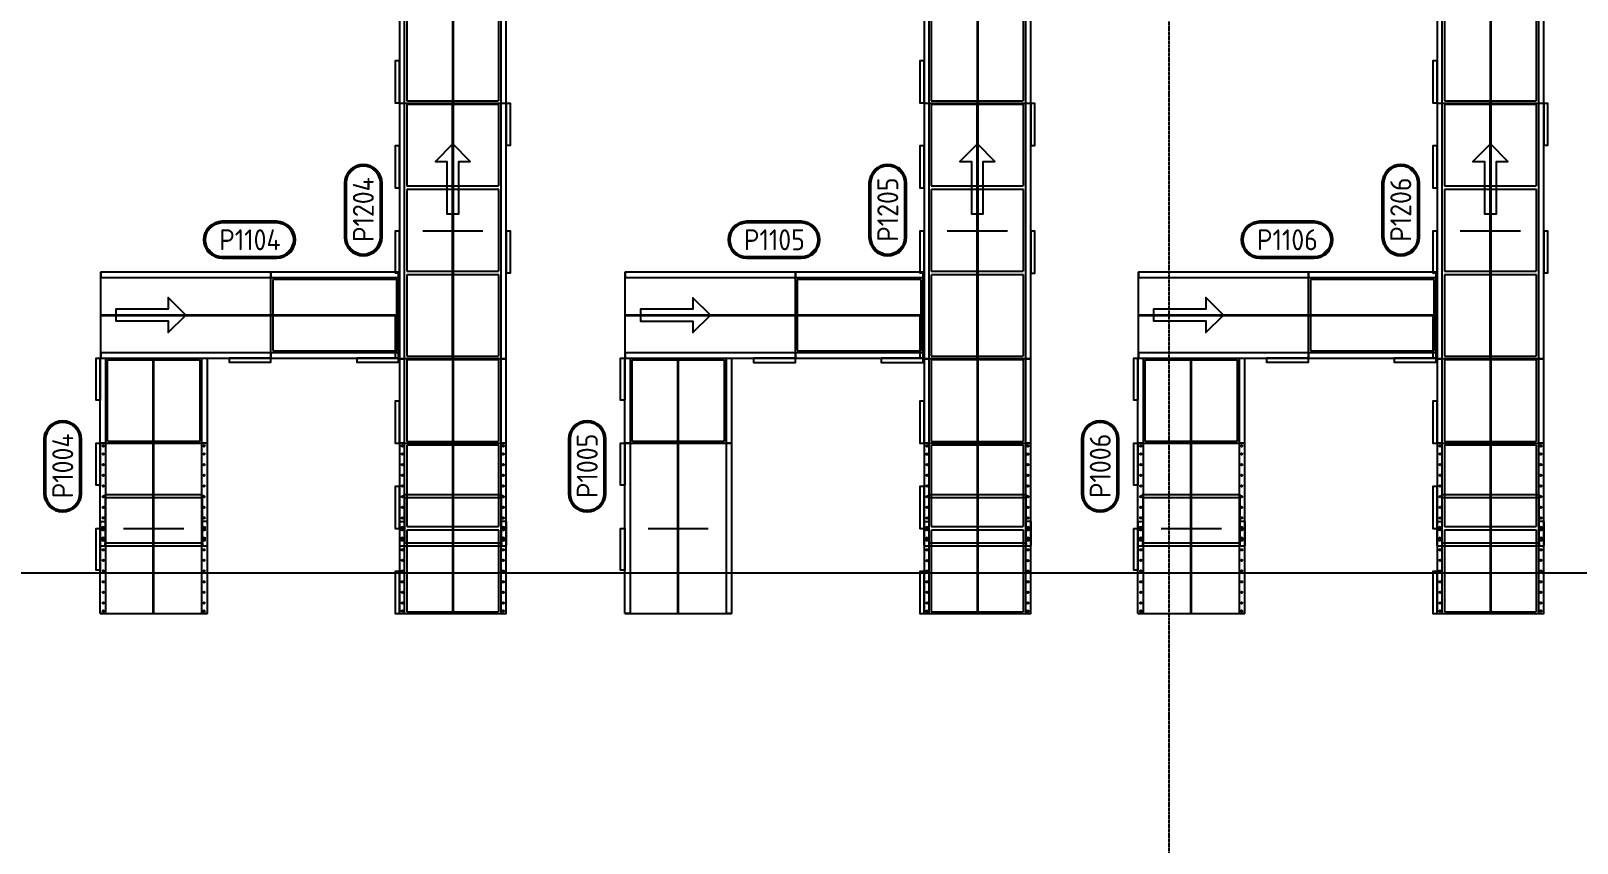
# Model space of a CAD drawing. Header units: millimetres. Extents: x -677815 to 476396, y -125373 to 39000.
# Drawn here: x 156925 to 168001, y -43889 to -38074 of the extents above; entities that cross this region are included whole.
import ezdxf
from ezdxf.enums import TextEntityAlignment as Align

# ---------------------------------------------------------------- set-up
doc = ezdxf.new("R2010")
doc.units = ezdxf.units.MM
for name, pattern in [('Xref building Toll$0$Grid Line', [22.225, 12.7, -3.175, 3.175, -3.175]), ('Xref Conv RP GTP Product In$0$AM_ISO02W050', [7.5, 6, -1.5]), ('Xref Conv RP GTP Product In$0$AM_ISO08W050', [18, 12, -1.5, 3, -1.5]), ('Xref Conv RP GTP Product In$0$AM_ISO08W050x2', [9, 6, -0.75, 1.5, -0.75]), ('Xref Conv RP GTP Product Out$0$AM_ISO02W050', [7.5, 6, -1.5]), ('Xref Conv RP GTP Product Out$0$AM_ISO08W050', [18, 12, -1.5, 3, -1.5]), ('Xref Conv RP GTP Product Out$0$AM_ISO08W050x2', [9, 6, -0.75, 1.5, -0.75])]:
    doc.linetypes.add(name, pattern=pattern)
for name, color, linetype, lineweight in [('AM_BOR', 4, 'Continuous', 25), ('Xref Conv RP GTP Product In$0$AM_BOR', 4, 'Continuous', 25), ('Xref Conv RP GTP Product In$0$Center', 7, 'Xref Conv RP GTP Product In$0$AM_ISO08W050', 50), ('Xref Conv RP GTP Product In$0$Cont 2.5', 7, 'Continuous', 50), ('Xref Conv RP GTP Product In$0$Conv- Product In', 3, 'Continuous', 25), ('Xref Conv RP GTP Product In$0$Conveyor Centreline', 2, 'Continuous', 35), ('Xref Conv RP GTP Product In$0$Hidden', 9, 'Xref Conv RP GTP Product In$0$AM_ISO02W050', 25), ('Xref Conv RP GTP Product In$0$TEXT', 40, 'Continuous', 35), ('Xref Conv RP GTP Product Out$0$AM_BOR', 4, 'Continuous', 25), ('Xref Conv RP GTP Product Out$0$Center', 7, 'Xref Conv RP GTP Product Out$0$AM_ISO08W050', 50), ('Xref Conv RP GTP Product Out$0$Conv - Empty Product', 6, 'Continuous', 25), ('Xref Conv RP GTP Product Out$0$Conv- Product Out', 6, 'Continuous', 25), ('Xref Conv RP GTP Product Out$0$Conveyor Centreline', 2, 'Continuous', 35), ('Xref Conv RP GTP Product Out$0$Hidden', 9, 'Xref Conv RP GTP Product Out$0$AM_ISO02W050', 25), ('Xref Mezz Stairs$0$Platform', 1, 'Continuous', 25)]:
    doc.layers.add(name, color=color, linetype=linetype, lineweight=lineweight)
for name, color, linetype in [('Xref building Toll$0$S-GRID', 8, 'Continuous'), ('Xref Conv RP GTP Product In$0$B', 4, 'Continuous'), ('Xref Conv RP GTP Product In$0$P Number', 7, 'Continuous'), ('Xref Conv RP GTP Product In$0$Tunnel', 24, 'Continuous'), ('Xref Conv RP GTP Product Out$0$Tunnel', 24, 'Continuous')]:
    doc.layers.add(name, color=color, linetype=linetype)
doc.styles.add('Xref Conv RP GTP Product In$0$STANDARD', font='ISOCP.SHX')

# ---------------------------------------------------------------- blocks, each defined once
blk = doc.blocks.new('*U90')
for p, q in [((0, 382.5), (0, -382.5)), ((762, 382.5), (762, -382.5))]:
    blk.add_line(p, q)
for points in [[(0, 382.5), (762, 382.5), (762, 345), (0, 345)], [(762, 382.5), (462, 382.5), (462, 412.5), (762, 412.5)], [(0, -345), (762, -345), (762, -382.5), (0, -382.5)]]:
    blk.add_lwpolyline(points, close=True)
at = {"layer": 'Xref Conv RP GTP Product Out$0$Conveyor Centreline'}
blk.add_lwpolyline([(0, 0), (762, 0)], dxfattribs=at)
at = {"layer": 'Xref Conv RP GTP Product Out$0$Hidden'}
blk.add_line((0, 215.5), (0, -215.5), dxfattribs=at)
blk = doc.blocks.new('*U88')
at = {"color": 0, "linetype": 'Continuous'}
blk.add_lwpolyline([(0, 0), (-125, 125), (-125, 42.5), (-500, 42.5), (-500, -42.5), (-125, -42.5), (-125, -125)], close=True, dxfattribs=at)
blk = doc.blocks.new('*U89')
for p, q in [((-1219.2, 382.5), (-1219.2, -382.5)), ((0, 382.5), (0, -382.5))]:
    blk.add_line(p, q)
for points in [[(-1219.2, 382.5), (-919.2, 382.5), (-919.2, 412.5), (-1219.2, 412.5)], [(0, 382.5), (-1219.2, 382.5), (-1219.2, 345), (0, 345)], [(-609.6, 382.5), (-309.6, 382.5), (-309.6, 412.5), (-609.6, 412.5)], [(0, -345), (-1219.2, -345), (-1219.2, -382.5), (0, -382.5)]]:
    blk.add_lwpolyline(points, close=True)
at = {"layer": 'Xref Conv RP GTP Product Out$0$Conveyor Centreline'}
blk.add_lwpolyline([(0, 0), (-1219.2, 0)], dxfattribs=at)
at = {"layer": 'Xref Conv RP GTP Product Out$0$Hidden'}
for points in [[(-622.7, 330), (-1206.1, 330), (-1206.1, -330), (-622.7, -330)], [(-13.1, 330), (-596.5, 330), (-596.5, -330), (-13.1, -330)]]:
    blk.add_lwpolyline(points, close=True, dxfattribs=at)
blk = doc.blocks.new('*U95')
for p, q in [((-3657.6, 382.5), (-3657.6, -382.5)), ((-3657.6, 382.5), (-3657.6, -382.5)), ((0, 382.5), (0, -382.5))]:
    blk.add_line(p, q)
for points in [[(-3657.6, 382.5), (-3357.6, 382.5), (-3357.6, 412.5), (-3657.6, 412.5)], [(0, 382.5), (-3657.6, 382.5), (-3657.6, 345), (0, 345)], [(-3200.4, 382.5), (-2900.4, 382.5), (-2900.4, 412.5), (-3200.4, 412.5)], [(-2743.2, 382.5), (-2443.2, 382.5), (-2443.2, 412.5), (-2743.2, 412.5)], [(-2286, 382.5), (-1986, 382.5), (-1986, 412.5), (-2286, 412.5)], [(-1828.8, 382.5), (-1528.8, 382.5), (-1528.8, 412.5), (-1828.8, 412.5)], [(-1371.6, 382.5), (-1071.6, 382.5), (-1071.6, 412.5), (-1371.6, 412.5)], [(-914.4, 382.5), (-614.4, 382.5), (-614.4, 412.5), (-914.4, 412.5)], [(-457.2, 382.5), (-157.2, 382.5), (-157.2, 412.5), (-457.2, 412.5)], [(0, -345), (-3657.6, -345), (-3657.6, -382.5), (0, -382.5)]]:
    blk.add_lwpolyline(points, close=True)
at = {"layer": 'Xref Conv RP GTP Product Out$0$Conveyor Centreline'}
blk.add_lwpolyline([(0, 0), (-3657.6, 0)], dxfattribs=at)
at = {"layer": 'Xref Conv RP GTP Product Out$0$Hidden'}
for points in [[(-3213.5, 330), (-3644.5, 330), (-3644.5, -330), (-3213.5, -330)], [(-2756.3, 330), (-3187.3, 330), (-3187.3, -330), (-2756.3, -330)], [(-2299.1, 330), (-2730.1, 330), (-2730.1, -330), (-2299.1, -330)], [(-1841.9, 330), (-2272.9, 330), (-2272.9, -330), (-1841.9, -330)], [(-1384.7, 330), (-1815.7, 330), (-1815.7, -330), (-1384.7, -330)], [(-927.5, 330), (-1358.5, 330), (-1358.5, -330), (-927.5, -330)], [(-470.3, 330), (-901.3, 330), (-901.3, -330), (-470.3, -330)], [(-13.1, 330), (-444.1, 330), (-444.1, -330), (-13.1, -330)]]:
    blk.add_lwpolyline(points, close=True, dxfattribs=at)
blk = doc.blocks.new('*U91')
for p, q in [((-914.4, 382.5), (-914.4, -382.5)), ((0, 382.5), (0, -382.5))]:
    blk.add_line(p, q)
for points in [[(-914.4, 382.5), (-614.4, 382.5), (-614.4, 412.5), (-914.4, 412.5)], [(0, 382.5), (-914.4, 382.5), (-914.4, 345), (0, 345)], [(-457.2, 382.5), (-157.2, 382.5), (-157.2, 412.5), (-457.2, 412.5)], [(0, -345), (-914.4, -345), (-914.4, -382.5), (0, -382.5)]]:
    blk.add_lwpolyline(points, close=True)
at = {"layer": 'Xref Conv RP GTP Product Out$0$Conveyor Centreline'}
blk.add_lwpolyline([(0, 0), (-914.4, 0)], dxfattribs=at)
at = {"layer": 'Xref Conv RP GTP Product Out$0$Hidden'}
for points in [[(-470.3, 330), (-901.3, 330), (-901.3, -330), (-470.3, -330)], [(-13.1, 330), (-444.1, 330), (-444.1, -330), (-13.1, -330)]]:
    blk.add_lwpolyline(points, close=True, dxfattribs=at)
blk = doc.blocks.new('*U92')
for p, q in [((-3657.6, 382.5), (-3657.6, -382.5)), ((-3657.6, 382.5), (-3657.6, -382.5)), ((0, 382.5), (0, -382.5))]:
    blk.add_line(p, q)
for points in [[(-3657.6, 382.5), (-3357.6, 382.5), (-3357.6, 412.5), (-3657.6, 412.5)], [(0, 382.5), (-3657.6, 382.5), (-3657.6, 345), (0, 345)], [(-3048, 382.5), (-2748, 382.5), (-2748, 412.5), (-3048, 412.5)], [(-2438.4, 382.5), (-2138.4, 382.5), (-2138.4, 412.5), (-2438.4, 412.5)], [(-1828.8, 382.5), (-1528.8, 382.5), (-1528.8, 412.5), (-1828.8, 412.5)], [(-1219.2, 382.5), (-919.2, 382.5), (-919.2, 412.5), (-1219.2, 412.5)], [(-609.6, 382.5), (-309.6, 382.5), (-309.6, 412.5), (-609.6, 412.5)], [(0, -345), (-3657.6, -345), (-3657.6, -382.5), (0, -382.5)]]:
    blk.add_lwpolyline(points, close=True)
at = {"layer": 'Xref Conv RP GTP Product Out$0$Conveyor Centreline'}
blk.add_lwpolyline([(0, 0), (-3657.6, 0)], dxfattribs=at)
at = {"layer": 'Xref Conv RP GTP Product Out$0$Hidden'}
for points in [[(-3061.1, 330), (-3644.5, 330), (-3644.5, -330), (-3061.1, -330)], [(-2451.5, 330), (-3034.9, 330), (-3034.9, -330), (-2451.5, -330)], [(-1841.9, 330), (-2425.3, 330), (-2425.3, -330), (-1841.9, -330)], [(-1232.3, 330), (-1815.7, 330), (-1815.7, -330), (-1232.3, -330)], [(-622.7, 330), (-1206.1, 330), (-1206.1, -330), (-622.7, -330)], [(-13.1, 330), (-596.5, 330), (-596.5, -330), (-13.1, -330)]]:
    blk.add_lwpolyline(points, close=True, dxfattribs=at)
blk = doc.blocks.new('Xref Conv RP GTP Product Out$0$A$C62B33DE0')
at = {"layer": 'Xref Conv RP GTP Product Out$0$Center', "linetype": 'Xref Conv RP GTP Product Out$0$AM_ISO08W050x2', "lineweight": 50}
for p, q in [((13, 125), (31, 125)), ((735, 125), (753, 125)), ((13, 49), (31, 49)), ((735, 49), (753, 49))]:
    blk.add_line(p, q, dxfattribs=at)
at = {"layer": 'Xref Conv RP GTP Product Out$0$Center', "lineweight": 50}
for p, q in [((22, 140), (22, 110)), ((744, 140), (744, 110)), ((22, 64), (22, 34)), ((744, 64), (744, 34))]:
    blk.add_line(p, q, dxfattribs=at)
at = {"layer": 'Xref Conv RP GTP Product Out$0$Tunnel'}
for p, q in [((34, 347), (34, 367)), ((36, 347), (34, 347)), ((36, 369), (730, 369)), ((36, 347), (36, 22)), ((36, 347), (730, 347)), ((730, 347), (730, 22)), ((730, 347), (732, 347)), ((732, 367), (732, 347)), ((0, 175), (0, 4)), ((2, 177), (38, 177)), ((16, 131), (16, 119)), ((28, 131), (28, 119)), ((764, 177), (728, 177)), ((738, 131), (738, 119)), ((750, 131), (750, 119)), ((766, 175), (766, 4)), ((2, 2), (34, 2)), ((16, 55), (16, 43)), ((28, 55), (28, 43)), ((36, 22), (34, 22)), ((34, 22), (34, 2)), ((36, 22), (730, 22)), ((730, 0), (36, 0)), ((730, 22), (732, 22)), ((732, 22), (732, 2)), ((732, 2), (764, 2)), ((738, 55), (738, 43)), ((750, 55), (750, 43))]:
    blk.add_line(p, q, dxfattribs=at)
for centre, radius, start, end in [((36, 367), 2, 90, 180), ((730, 367), 2, 0, 90), ((2, 175), 2, 90, 180), ((22, 131), 6, 0, 180), ((22, 119), 6, 180, 0), ((744, 131), 6, 0, 180), ((744, 119), 6, 180, 0), ((764, 175), 2, 0, 90), ((2, 4), 2, 180, 270), ((22, 55), 6, 0, 180), ((22, 43), 6, 180, 0), ((36, 2), 2, 180, 270), ((730, 2), 2, 270, 0), ((744, 55), 6, 0, 180), ((744, 43), 6, 180, 0), ((764, 4), 2, 270, 0)]:
    blk.add_arc(centre, radius, start, end, dxfattribs=at)
blk = doc.blocks.new('Xref Conv RP GTP Product Out$0$Conv RP GTP Product Out')
at = {"layer": 'Xref Conv RP GTP Product Out$0$Conv- Product Out'}
for centre in [(-361, -9012), (-361, -9069), (361, -9012), (361, -9069), (-361, -9146), (361, -9146), (-361, -9222), (-361, -9298), (361, -9222), (361, -9298), (-361, -9374), (361, -9374), (-361, -9450), (-361, -9527), (361, -9450), (361, -9527), (-361, -9603), (361, -9603), (-361, -9679), (361, -9679), (-361, -9755), (-361, -9831), (361, -9755), (361, -9831), (-361, -9908), (361, -9908), (-361, -9984), (-361, -10060), (361, -9984), (361, -10060), (-361, -10136), (-361, -10193), (361, -10136), (361, -10193)]:
    blk.add_circle(centre, 5.55, dxfattribs=at)
at = {"layer": 'Xref Conv RP GTP Product Out$0$AM_BOR'}
blk.add_blockref('Xref Conv RP GTP Product Out$0$A$C62B33DE0', (-383, -9728), dxfattribs=at)
at = {"layer": 'Xref Conv RP GTP Product Out$0$Conv - Empty Product', "xscale": -1, "rotation": 90}
blk.add_blockref('*U88', (-2, -5576), dxfattribs=at)
at = {"layer": 'Xref Conv RP GTP Product Out$0$Conv- Product Out', "xscale": -1, "rotation": 90}
blk.add_blockref('*U90', (0, 0), dxfattribs=at)
at = {"layer": 'Xref Conv RP GTP Product Out$0$Conv- Product Out', "rotation": 90}
for name, p in [('*U95', (0, -762)), ('*U91', (0, -4417)), ('*U92', (0, -5334)), ('*U89', (0, -8992))]:
    blk.add_blockref(name, p, dxfattribs=at)
blk = doc.blocks.new('Xref Conv RP GTP Product Out')
at = {"layer": 'Xref Conv RP GTP Product Out$0$Conv- Product Out'}
for centre in [(163344, -41046), (164066, -41046), (163344, -41104), (163344, -41180), (164066, -41104), (164066, -41180), (163344, -41256), (164066, -41256), (163344, -41332), (163344, -41408), (164066, -41332), (164066, -41408), (163344, -41485), (164066, -41485), (163344, -41561), (163344, -41637), (164066, -41561), (164066, -41637), (163344, -41713), (164066, -41713), (163344, -41789), (163344, -41866), (164066, -41789), (164066, -41866), (163344, -41942), (164066, -41942), (163344, -42018), (163344, -42094), (164066, -42018), (164066, -42094), (163344, -42170), (164066, -42170), (163344, -42228), (164066, -42228)]:
    blk.add_circle(centre, 5.55, dxfattribs=at)
at = {"layer": 'Xref Conv RP GTP Product Out$0$AM_BOR'}
blk.add_blockref('Xref Conv RP GTP Product Out$0$A$C62B33DE0', (163322, -41762), dxfattribs=at)
at = {"layer": 'Xref Conv RP GTP Product Out$0$Conv- Product Out'}
for p in [(159947, -32034), (167380, -32034)]:
    blk.add_blockref('Xref Conv RP GTP Product Out$0$Conv RP GTP Product Out', p, dxfattribs=at)
at = {"layer": 'Xref Conv RP GTP Product Out$0$Conv- Product Out', "rotation": 90}
for name, p in [('*U92', (163705, -37368)), ('*U89', (163705, -41026))]:
    blk.add_blockref(name, p, dxfattribs=at)
blk = doc.blocks.new('*U108')
for p, q in [((-609.6, 382.5), (-609.6, -382.5)), ((0, 382.5), (0, -382.5))]:
    blk.add_line(p, q)
for points in [[(-609.6, 382.5), (-309.6, 382.5), (-309.6, 412.5), (-609.6, 412.5)], [(0, 382.5), (-609.6, 382.5), (-609.6, 345), (0, 345)], [(0, -345), (-609.6, -345), (-609.6, -382.5), (0, -382.5)]]:
    blk.add_lwpolyline(points, close=True)
at = {"layer": 'Xref Conv RP GTP Product In$0$Conveyor Centreline'}
blk.add_lwpolyline([(0, 0), (-609.6, 0)], dxfattribs=at)
at = {"layer": 'Xref Conv RP GTP Product In$0$Hidden'}
blk.add_lwpolyline([(-13.1, 330), (-596.5, 330), (-596.5, -330), (-13.1, -330)], close=True, dxfattribs=at)
blk = doc.blocks.new('*U104')
at = {"color": 0, "linetype": 'Continuous'}
blk.add_lwpolyline([(0, 0), (125, 125), (125, 42.5), (500, 42.5), (500, -42.5), (125, -42.5), (125, -125)], close=True, dxfattribs=at)
blk = doc.blocks.new('*U101')
for p, q in [((307.5, 0), (-307.5, 0)), ((307.5, -914.4), (-307.5, -914.4))]:
    blk.add_line(p, q)
for points in [[(-270, 0), (-270, -914.4), (-307.5, -914.4), (-307.5, 0)], [(307.5, 0), (307.5, -914.4), (270, -914.4), (270, 0)], [(307.5, -914.4), (307.5, -614.4), (337.5, -614.4), (337.5, -914.4)]]:
    blk.add_lwpolyline(points, close=True)
at = {"layer": 'Xref Conv RP GTP Product In$0$Conveyor Centreline'}
blk.add_lwpolyline([(0, 0), (0, -914.4)], dxfattribs=at)
at = {"layer": 'Xref Conv RP GTP Product In$0$Hidden'}
blk.add_lwpolyline([(255, -13.1), (255, -901.3), (-255, -901.3), (-255, -13.1)], close=True, dxfattribs=at)
blk = doc.blocks.new('*U102')
for p, q in [((307.5, 0), (-307.5, 0)), ((307.5, -1219.2), (-307.5, -1219.2))]:
    blk.add_line(p, q)
for points in [[(-270, 0), (-270, -1219.2), (-307.5, -1219.2), (-307.5, 0)], [(307.5, 0), (307.5, -1219.2), (270, -1219.2), (270, 0)], [(307.5, -1219.2), (307.5, -919.2), (337.5, -919.2), (337.5, -1219.2)]]:
    blk.add_lwpolyline(points, close=True)
at = {"layer": 'Xref Conv RP GTP Product In$0$Conveyor Centreline'}
blk.add_lwpolyline([(0, 0), (0, -1219.2)], dxfattribs=at)
at = {"layer": 'Xref Conv RP GTP Product In$0$Hidden'}
blk.add_line((166, 0), (-166, 0), dxfattribs=at)
blk = doc.blocks.new('*U103')
at = {"color": 0, "linetype": 'Continuous'}
blk.add_lwpolyline([(0, 0), (-125, 125), (-42.5, 125), (-42.5, 500), (42.5, 500), (42.5, 125), (125, 125)], close=True, dxfattribs=at)
blk = doc.blocks.new('*U110')
for p, q in [((-1371.6, 382.5), (-1371.6, -382.5)), ((0, 382.5), (0, -382.5))]:
    blk.add_line(p, q)
for points in [[(-1371.6, 382.5), (-1071.6, 382.5), (-1071.6, 412.5), (-1371.6, 412.5)], [(0, 382.5), (-1371.6, 382.5), (-1371.6, 345), (0, 345)], [(-914.4, 382.5), (-614.4, 382.5), (-614.4, 412.5), (-914.4, 412.5)], [(-457.2, 382.5), (-157.2, 382.5), (-157.2, 412.5), (-457.2, 412.5)], [(0, -345), (-1371.6, -345), (-1371.6, -382.5), (0, -382.5)]]:
    blk.add_lwpolyline(points, close=True)
at = {"layer": 'Xref Conv RP GTP Product In$0$Conveyor Centreline'}
blk.add_lwpolyline([(0, 0), (-1371.6, 0)], dxfattribs=at)
at = {"layer": 'Xref Conv RP GTP Product In$0$Hidden'}
for points in [[(-927.5, 330), (-1358.5, 330), (-1358.5, -330), (-927.5, -330)], [(-470.3, 330), (-901.3, 330), (-901.3, -330), (-470.3, -330)], [(-13.1, 330), (-444.1, 330), (-444.1, -330), (-13.1, -330)]]:
    blk.add_lwpolyline(points, close=True, dxfattribs=at)
blk = doc.blocks.new('*U107')
for p, q in [((-1219.2, 382.5), (-1219.2, -382.5)), ((0, 382.5), (0, -382.5))]:
    blk.add_line(p, q)
for points in [[(-1219.2, 382.5), (-919.2, 382.5), (-919.2, 412.5), (-1219.2, 412.5)], [(0, 382.5), (-1219.2, 382.5), (-1219.2, 345), (0, 345)], [(-609.6, 382.5), (-309.6, 382.5), (-309.6, 412.5), (-609.6, 412.5)], [(0, -345), (-1219.2, -345), (-1219.2, -382.5), (0, -382.5)]]:
    blk.add_lwpolyline(points, close=True)
at = {"layer": 'Xref Conv RP GTP Product In$0$Conveyor Centreline'}
blk.add_lwpolyline([(0, 0), (-1219.2, 0)], dxfattribs=at)
at = {"layer": 'Xref Conv RP GTP Product In$0$Hidden'}
for p, q in [((-609.6, 215.5), (-609.6, -215.5)), ((0, 215.5), (0, -215.5))]:
    blk.add_line(p, q, dxfattribs=at)
blk = doc.blocks.new('*U109')
for p, q in [((-609.6, 382.5), (-609.6, -382.5)), ((0, 382.5), (0, -382.5))]:
    blk.add_line(p, q)
for points in [[(-609.6, 382.5), (-309.6, 382.5), (-309.6, 412.5), (-609.6, 412.5)], [(0, 382.5), (-609.6, 382.5), (-609.6, 345), (0, 345)], [(0, -345), (-609.6, -345), (-609.6, -382.5), (0, -382.5)]]:
    blk.add_lwpolyline(points, close=True)
at = {"layer": 'Xref Conv RP GTP Product In$0$Conveyor Centreline'}
blk.add_lwpolyline([(0, 0), (-609.6, 0)], dxfattribs=at)
at = {"layer": 'Xref Conv RP GTP Product In$0$Hidden'}
blk.add_line((0, 215.5), (0, -215.5), dxfattribs=at)
blk = doc.blocks.new('*U106')
for p, q in [((-1828.8, -382.5), (-1828.8, 382.5)), ((0, -382.5), (0, 382.5))]:
    blk.add_line(p, q)
for points in [[(0, 345), (-1828.8, 345), (-1828.8, 382.5), (0, 382.5)], [(0, -382.5), (-1828.8, -382.5), (-1828.8, -345), (0, -345)], [(-1828.8, -382.5), (-1528.8, -382.5), (-1528.8, -412.5), (-1828.8, -412.5)], [(-914.4, -382.5), (-614.4, -382.5), (-614.4, -412.5), (-914.4, -412.5)]]:
    blk.add_lwpolyline(points, close=True)
at = {"layer": 'Xref Conv RP GTP Product In$0$Conveyor Centreline'}
blk.add_lwpolyline([(0, 0), (-1828.8, 0)], dxfattribs=at)
at = {"layer": 'Xref Conv RP GTP Product In$0$Hidden'}
for p, q in [((-914.4, -215.5), (-914.4, 215.5)), ((0, -215.5), (0, 215.5))]:
    blk.add_line(p, q, dxfattribs=at)
blk = doc.blocks.new('*U113')
for p, q in [((-3657.6, 382.5), (-3657.6, -382.5)), ((-3657.6, 382.5), (-3657.6, -382.5)), ((0, 382.5), (0, -382.5))]:
    blk.add_line(p, q)
for points in [[(-3657.6, 382.5), (-3357.6, 382.5), (-3357.6, 412.5), (-3657.6, 412.5)], [(0, 382.5), (-3657.6, 382.5), (-3657.6, 345), (0, 345)], [(-3200.4, 382.5), (-2900.4, 382.5), (-2900.4, 412.5), (-3200.4, 412.5)], [(-2743.2, 382.5), (-2443.2, 382.5), (-2443.2, 412.5), (-2743.2, 412.5)], [(-2286, 382.5), (-1986, 382.5), (-1986, 412.5), (-2286, 412.5)], [(-1828.8, 382.5), (-1528.8, 382.5), (-1528.8, 412.5), (-1828.8, 412.5)], [(-1371.6, 382.5), (-1071.6, 382.5), (-1071.6, 412.5), (-1371.6, 412.5)], [(-914.4, 382.5), (-614.4, 382.5), (-614.4, 412.5), (-914.4, 412.5)], [(-457.2, 382.5), (-157.2, 382.5), (-157.2, 412.5), (-457.2, 412.5)], [(0, -345), (-3657.6, -345), (-3657.6, -382.5), (0, -382.5)]]:
    blk.add_lwpolyline(points, close=True)
at = {"layer": 'Xref Conv RP GTP Product In$0$Conveyor Centreline'}
blk.add_lwpolyline([(0, 0), (-3657.6, 0)], dxfattribs=at)
at = {"layer": 'Xref Conv RP GTP Product In$0$Hidden'}
for points in [[(-3213.5, 330), (-3644.5, 330), (-3644.5, -330), (-3213.5, -330)], [(-2756.3, 330), (-3187.3, 330), (-3187.3, -330), (-2756.3, -330)], [(-2299.1, 330), (-2730.1, 330), (-2730.1, -330), (-2299.1, -330)], [(-1841.9, 330), (-2272.9, 330), (-2272.9, -330), (-1841.9, -330)], [(-1384.7, 330), (-1815.7, 330), (-1815.7, -330), (-1384.7, -330)], [(-927.5, 330), (-1358.5, 330), (-1358.5, -330), (-927.5, -330)], [(-470.3, 330), (-901.3, 330), (-901.3, -330), (-470.3, -330)], [(-13.1, 330), (-444.1, 330), (-444.1, -330), (-13.1, -330)]]:
    blk.add_lwpolyline(points, close=True, dxfattribs=at)
blk = doc.blocks.new('Xref Conv RP GTP Product In$0$A$C62B33DE0')
at = {"layer": 'Xref Conv RP GTP Product In$0$Center', "linetype": 'Xref Conv RP GTP Product In$0$AM_ISO08W050x2', "lineweight": 50}
for p, q in [((13, 125), (31, 125)), ((735, 125), (753, 125)), ((13, 49), (31, 49)), ((735, 49), (753, 49))]:
    blk.add_line(p, q, dxfattribs=at)
at = {"layer": 'Xref Conv RP GTP Product In$0$Center', "lineweight": 50}
for p, q in [((22, 140), (22, 110)), ((744, 140), (744, 110)), ((22, 64), (22, 34)), ((744, 64), (744, 34))]:
    blk.add_line(p, q, dxfattribs=at)
at = {"layer": 'Xref Conv RP GTP Product In$0$Tunnel'}
for p, q in [((34, 347), (34, 367)), ((36, 347), (34, 347)), ((36, 369), (730, 369)), ((36, 347), (36, 22)), ((36, 347), (730, 347)), ((730, 347), (730, 22)), ((730, 347), (732, 347)), ((732, 367), (732, 347)), ((0, 175), (0, 4)), ((2, 177), (38, 177)), ((16, 131), (16, 119)), ((28, 131), (28, 119)), ((764, 177), (728, 177)), ((738, 131), (738, 119)), ((750, 131), (750, 119)), ((766, 175), (766, 4)), ((2, 2), (34, 2)), ((16, 55), (16, 43)), ((28, 55), (28, 43)), ((36, 22), (34, 22)), ((34, 22), (34, 2)), ((36, 22), (730, 22)), ((730, 0), (36, 0)), ((730, 22), (732, 22)), ((732, 22), (732, 2)), ((732, 2), (764, 2)), ((738, 55), (738, 43)), ((750, 55), (750, 43))]:
    blk.add_line(p, q, dxfattribs=at)
for centre, radius, start, end in [((36, 367), 2, 90, 180), ((730, 367), 2, 0, 90), ((2, 175), 2, 90, 180), ((22, 131), 6, 0, 180), ((22, 119), 6, 180, 0), ((744, 131), 6, 0, 180), ((744, 119), 6, 180, 0), ((764, 175), 2, 0, 90), ((2, 4), 2, 180, 270), ((22, 55), 6, 0, 180), ((22, 43), 6, 180, 0), ((36, 2), 2, 180, 270), ((730, 2), 2, 270, 0), ((744, 55), 6, 0, 180), ((744, 43), 6, 180, 0), ((764, 4), 2, 270, 0)]:
    blk.add_arc(centre, radius, start, end, dxfattribs=at)
blk = doc.blocks.new('Xref Conv RP GTP Product In$0$Conv RP GTP Product In')
at = {"layer": 'Xref Conv RP GTP Product In$0$Conv- Product In'}
for centre in [(-2501, -8732), (-1779, -8732), (-2501, -8789), (-2501, -8865), (-1779, -8789), (-1779, -8865), (-2501, -8942), (-1779, -8942), (-2501, -9018), (-1779, -9018), (-2501, -9094), (-2501, -9170), (-1779, -9094), (-1779, -9170), (-2501, -9246), (-1779, -9246), (-2501, -9323), (-2501, -9399), (-1779, -9323), (-1779, -9399), (-2501, -9475), (-1779, -9475), (-2501, -9551), (-2501, -9627), (-1779, -9551), (-1779, -9627), (-2501, -9704), (-1779, -9704), (-2501, -9780), (-2501, -9856), (-1779, -9780), (-1779, -9856), (-2501, -9913), (-1779, -9913)]:
    blk.add_circle(centre, 5.55, dxfattribs=at)
at = {"layer": 'Xref Conv RP GTP Product In$0$AM_BOR'}
blk.add_blockref('Xref Conv RP GTP Product In$0$A$C62B33DE0', (-2523, -9448), dxfattribs=at)
at = {"layer": 'Xref Conv RP GTP Product In$0$Conv- Product In', "xscale": -1, "rotation": 90}
for name, p in [('*U113', (3, -3658)), ('*U104', (3, -1561)), ('*U110', (3, -5029)), ('*U109', (3, -5639)), ('*U106', (3, -8107)), ('*U104', (3, -6569)), ('*U102', (-2519, -7794)), ('*U101', (-1300, -7794)), ('*U103', (-1910, -7794)), ('*U108', (-2140, -8712)), ('*U107', (-2140, -9931))]:
    blk.add_blockref(name, p, dxfattribs=at)
blk = doc.blocks.new('Xref Conv RP GTP Product In$0$PNO')
at = {"layer": 'Xref Conv RP GTP Product In$0$Cont 2.5', "lineweight": 50}
blk.add_lwpolyline([(-3.96, 2.55), (3.82, 2.55, -1), (3.82, -2.54), (-3.96, -2.54, -1)], format="xyb", close=True, dxfattribs=at)
at = {"layer": 'Xref Conv RP GTP Product In$0$TEXT', "color": 7, "style": 'Xref Conv RP GTP Product In$0$STANDARD'}
blk.add_attdef('PNO', text='', height=3, dxfattribs=at).set_placement((0, 0), align=Align.MIDDLE_CENTER)
blk = doc.blocks.new('Xref Conv RP GTP Product In')
at = {"layer": 'Xref Conv RP GTP Product In$0$B'}
for p in [(159944, -32314), (167377, -32314)]:
    blk.add_blockref('Xref Conv RP GTP Product In$0$Conv RP GTP Product In', p, dxfattribs=at)
at = {"layer": 'Xref Conv RP GTP Product In$0$Conv- Product In', "xscale": -1, "rotation": 90}
for name, p in [('*U106', (163705, -40422)), ('*U104', (163705, -38883)), ('*U102', (161182, -40109)), ('*U101', (162401, -40109)), ('*U103', (161792, -40109)), ('*U108', (161562, -41026)), ('*U107', (161562, -42245))]:
    blk.add_blockref(name, p, dxfattribs=at)
at = {"layer": 'Xref Conv RP GTP Product In$0$P Number', "xscale": 50, "yscale": 50, "zscale": 50, "rotation": 90}
for p, values in [((159306, -39353, -1036), {'PNO': 'P1204'}), ((163063, -39353, -1036), {'PNO': 'P1205'}), ((166738, -39353, -1036), {'PNO': 'P1206'}), ((157153, -41188, -1036), {'PNO': 'P1004'}), ((160910, -41188, -1036), {'PNO': 'P1005'}), ((164585, -41188, -1036), {'PNO': 'P1006'})]:
    blk.add_blockref('Xref Conv RP GTP Product In$0$PNO', p, dxfattribs=at).add_auto_attribs(values)
at = {"layer": 'Xref Conv RP GTP Product In$0$P Number', "xscale": 50, "yscale": 50, "zscale": 50}
for p, values in [((158494, -39569, -1036), {'PNO': 'P1104'}), ((162251, -39569, -1036), {'PNO': 'P1105'}), ((165926, -39569, -1036), {'PNO': 'P1106'})]:
    blk.add_blockref('Xref Conv RP GTP Product In$0$PNO', p, dxfattribs=at).add_auto_attribs(values)
blk = doc.blocks.new('Xref building Toll$0$Toll Grids')
at = {"layer": 'Xref building Toll$0$S-GRID', "linetype": 'Xref building Toll$0$Grid Line'}
blk.add_line((165079, -125373.3), (165079, 36031.5), dxfattribs=at)
blk = doc.blocks.new('Xref building Toll')
blk.add_blockref('Xref building Toll$0$Toll Grids', (0, 0))
blk = doc.blocks.new('Xref Mezz Stairs')
at = {"layer": 'Xref Mezz Stairs$0$Platform'}
blk.add_lwpolyline([(245297, -41955), (144497, -41955), (144497, -22306), (162697, -22303), (162697, -8105), (166698, -8105), (166698, -10405), (181748, -10405), (181748, -8830), (186098, -8830), (186098, -10405), (260047, -10405)], dxfattribs=at)

msp = doc.modelspace()

# ---------------------------------------------------------------- block references
at = {"layer": 'AM_BOR'}
for name in ['Xref building Toll', 'Xref Mezz Stairs', 'Xref Conv RP GTP Product Out', 'Xref Conv RP GTP Product In']:
    msp.add_blockref(name, (0, 0), dxfattribs=at)

doc.saveas('drawing.dxf')
